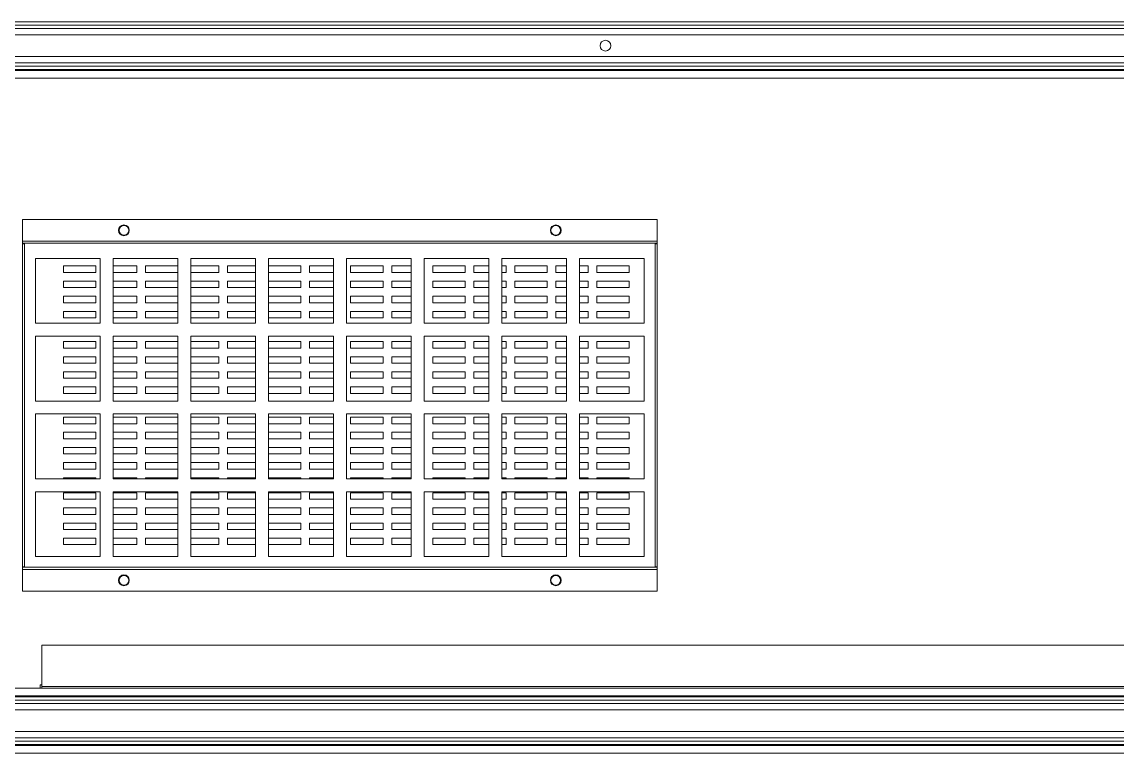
# Model space of a CAD drawing. Header units: millimetres. Extents: x 2 to 8402, y 4 to 5944.
# Drawn here: x 1697 to 2204, y 4054 to 4392 of the extents above; entities that cross this region are included whole.
import ezdxf

# ---------------------------------------------------------------- set-up
doc = ezdxf.new("R2010")
doc.units = ezdxf.units.MM
doc.header["$LTSCALE"] = 20

msp = doc.modelspace()

# ---------------------------------------------------------------- linework, layer by layer
at = {"color": 7, "linetype": 'Continuous', "lineweight": 15}
for p, q in [((1316.705, 4392.079), (2617.705, 4392.079)), ((1316.705, 4390.579), (2617.705, 4390.579)), ((1316.705, 4389.079), (2617.705, 4389.079)), ((1316.705, 4386.079), (2617.705, 4386.079)), ((1316.705, 4376.079), (2617.705, 4376.079)), ((1316.705, 4373.079), (2617.705, 4373.079)), ((1316.705, 4371.579), (2617.705, 4371.579)), ((1316.705, 4370.079), (2617.705, 4370.079)), ((1316.705, 4369.579), (2617.705, 4369.579)), ((1316.705, 4366.079), (2617.705, 4366.079)), ((1697.205, 4290.579), (1697.205, 4300.579)), ((1697.205, 4300.579), (1991.205, 4300.579)), ((1991.205, 4290.579), (1991.205, 4300.579)), ((1697.205, 4289.579), (1697.205, 4290.579)), ((1697.205, 4290.579), (1991.205, 4290.579)), ((1697.205, 4289.279), (1697.205, 4289.579)), ((1697.205, 4289.579), (1991.205, 4289.579)), ((1697.205, 4289.279), (1698.205, 4289.279)), ((1697.205, 4139.879), (1697.205, 4289.279)), ((1698.205, 4139.879), (1698.205, 4289.279)), ((1991.205, 4289.279), (1990.205, 4289.279)), ((1990.205, 4289.279), (1990.205, 4139.879)), ((1991.205, 4289.579), (1991.205, 4290.579)), ((1991.205, 4289.279), (1991.205, 4289.579)), ((1991.205, 4289.279), (1991.205, 4139.879)), ((1733.205, 4282.579), (1703.205, 4282.579)), ((1703.205, 4282.579), (1703.205, 4252.579)), ((1733.205, 4252.579), (1733.205, 4282.579)), ((1769.205, 4282.579), (1739.205, 4282.579)), ((1739.205, 4282.579), (1739.205, 4252.579)), ((1769.205, 4252.579), (1769.205, 4282.579)), ((1805.205, 4282.579), (1775.205, 4282.579)), ((1775.205, 4282.579), (1775.205, 4252.579)), ((1805.205, 4252.579), (1805.205, 4282.579)), ((1841.205, 4282.579), (1811.205, 4282.579)), ((1811.205, 4282.579), (1811.205, 4252.579)), ((1841.205, 4252.579), (1841.205, 4282.579)), ((1877.205, 4282.579), (1847.205, 4282.579)), ((1847.205, 4282.579), (1847.205, 4252.579)), ((1877.205, 4252.579), (1877.205, 4282.579)), ((1913.205, 4282.579), (1883.205, 4282.579)), ((1883.205, 4282.579), (1883.205, 4252.579)), ((1913.205, 4252.579), (1913.205, 4282.579)), ((1949.205, 4282.579), (1919.205, 4282.579)), ((1919.205, 4282.579), (1919.205, 4252.579)), ((1949.205, 4252.579), (1949.205, 4282.579)), ((1985.205, 4282.579), (1955.205, 4282.579)), ((1955.205, 4282.579), (1955.205, 4252.579)), ((1985.205, 4252.579), (1985.205, 4282.579)), ((1716.205, 4279.079), (1731.205, 4279.079)), ((1716.205, 4276.079), (1716.205, 4279.079)), ((1731.205, 4276.079), (1716.205, 4276.079)), ((1731.205, 4279.079), (1731.205, 4276.079)), ((1739.205, 4279.079), (1750.205, 4279.079)), ((1750.205, 4276.079), (1739.205, 4276.079)), ((1750.205, 4279.079), (1750.205, 4276.079)), ((1754.205, 4279.079), (1769.205, 4279.079)), ((1754.205, 4276.079), (1754.205, 4279.079)), ((1769.205, 4276.079), (1754.205, 4276.079)), ((1775.205, 4279.079), (1788.205, 4279.079)), ((1788.205, 4276.079), (1775.205, 4276.079)), ((1788.205, 4279.079), (1788.205, 4276.079)), ((1792.205, 4279.079), (1805.205, 4279.079)), ((1792.205, 4276.079), (1792.205, 4279.079)), ((1805.205, 4276.079), (1792.205, 4276.079)), ((1811.205, 4279.079), (1826.205, 4279.079)), ((1826.205, 4276.079), (1811.205, 4276.079)), ((1826.205, 4279.079), (1826.205, 4276.079)), ((1830.205, 4279.079), (1841.205, 4279.079)), ((1830.205, 4276.079), (1830.205, 4279.079)), ((1841.205, 4276.079), (1830.205, 4276.079)), ((1849.205, 4279.079), (1864.205, 4279.079)), ((1849.205, 4276.079), (1849.205, 4279.079)), ((1864.205, 4276.079), (1849.205, 4276.079)), ((1864.205, 4279.079), (1864.205, 4276.079)), ((1868.205, 4279.079), (1877.205, 4279.079)), ((1868.205, 4276.079), (1868.205, 4279.079)), ((1877.205, 4276.079), (1868.205, 4276.079)), ((1887.205, 4279.079), (1902.205, 4279.079)), ((1887.205, 4276.079), (1887.205, 4279.079)), ((1902.205, 4276.079), (1887.205, 4276.079)), ((1902.205, 4279.079), (1902.205, 4276.079)), ((1906.205, 4279.079), (1913.205, 4279.079)), ((1906.205, 4276.079), (1906.205, 4279.079)), ((1913.205, 4276.079), (1906.205, 4276.079)), ((1919.205, 4279.079), (1921.205, 4279.079)), ((1921.205, 4276.079), (1919.205, 4276.079)), ((1921.205, 4279.079), (1921.205, 4276.079)), ((1925.205, 4279.079), (1940.205, 4279.079)), ((1925.205, 4276.079), (1925.205, 4279.079)), ((1940.205, 4276.079), (1925.205, 4276.079)), ((1940.205, 4279.079), (1940.205, 4276.079)), ((1944.205, 4279.079), (1949.205, 4279.079)), ((1944.205, 4276.079), (1944.205, 4279.079)), ((1949.205, 4276.079), (1944.205, 4276.079)), ((1955.205, 4279.079), (1959.205, 4279.079)), ((1959.205, 4276.079), (1955.205, 4276.079)), ((1959.205, 4279.079), (1959.205, 4276.079)), ((1963.205, 4279.079), (1978.205, 4279.079)), ((1963.205, 4276.079), (1963.205, 4279.079)), ((1978.205, 4276.079), (1963.205, 4276.079)), ((1978.205, 4279.079), (1978.205, 4276.079)), ((1716.205, 4272.079), (1731.205, 4272.079)), ((1716.205, 4269.079), (1716.205, 4272.079)), ((1731.205, 4272.079), (1731.205, 4269.079)), ((1739.205, 4272.079), (1750.205, 4272.079)), ((1750.205, 4272.079), (1750.205, 4269.079)), ((1754.205, 4272.079), (1769.205, 4272.079)), ((1754.205, 4269.079), (1754.205, 4272.079)), ((1775.205, 4272.079), (1788.205, 4272.079)), ((1788.205, 4272.079), (1788.205, 4269.079)), ((1792.205, 4272.079), (1805.205, 4272.079)), ((1792.205, 4269.079), (1792.205, 4272.079)), ((1811.205, 4272.079), (1826.205, 4272.079)), ((1826.205, 4272.079), (1826.205, 4269.079)), ((1830.205, 4272.079), (1841.205, 4272.079)), ((1830.205, 4269.079), (1830.205, 4272.079)), ((1849.205, 4272.079), (1864.205, 4272.079)), ((1849.205, 4269.079), (1849.205, 4272.079)), ((1864.205, 4272.079), (1864.205, 4269.079)), ((1868.205, 4272.079), (1877.205, 4272.079)), ((1868.205, 4269.079), (1868.205, 4272.079)), ((1887.205, 4272.079), (1902.205, 4272.079)), ((1887.205, 4269.079), (1887.205, 4272.079)), ((1902.205, 4272.079), (1902.205, 4269.079)), ((1906.205, 4272.079), (1913.205, 4272.079)), ((1906.205, 4269.079), (1906.205, 4272.079)), ((1919.205, 4272.079), (1921.205, 4272.079)), ((1921.205, 4272.079), (1921.205, 4269.079)), ((1925.205, 4272.079), (1940.205, 4272.079)), ((1925.205, 4269.079), (1925.205, 4272.079)), ((1940.205, 4272.079), (1940.205, 4269.079)), ((1944.205, 4272.079), (1949.205, 4272.079)), ((1944.205, 4269.079), (1944.205, 4272.079)), ((1955.205, 4272.079), (1959.205, 4272.079)), ((1959.205, 4272.079), (1959.205, 4269.079)), ((1963.205, 4272.079), (1978.205, 4272.079)), ((1963.205, 4269.079), (1963.205, 4272.079)), ((1978.205, 4272.079), (1978.205, 4269.079)), ((1731.205, 4269.079), (1716.205, 4269.079)), ((1750.205, 4269.079), (1739.205, 4269.079)), ((1769.205, 4269.079), (1754.205, 4269.079)), ((1788.205, 4269.079), (1775.205, 4269.079)), ((1805.205, 4269.079), (1792.205, 4269.079)), ((1826.205, 4269.079), (1811.205, 4269.079)), ((1841.205, 4269.079), (1830.205, 4269.079)), ((1864.205, 4269.079), (1849.205, 4269.079)), ((1877.205, 4269.079), (1868.205, 4269.079)), ((1902.205, 4269.079), (1887.205, 4269.079)), ((1913.205, 4269.079), (1906.205, 4269.079)), ((1921.205, 4269.079), (1919.205, 4269.079)), ((1940.205, 4269.079), (1925.205, 4269.079)), ((1949.205, 4269.079), (1944.205, 4269.079)), ((1959.205, 4269.079), (1955.205, 4269.079)), ((1978.205, 4269.079), (1963.205, 4269.079)), ((1716.205, 4265.079), (1731.205, 4265.079)), ((1716.205, 4262.079), (1716.205, 4265.079)), ((1731.205, 4262.079), (1716.205, 4262.079)), ((1731.205, 4265.079), (1731.205, 4262.079)), ((1739.205, 4265.079), (1750.205, 4265.079)), ((1750.205, 4262.079), (1739.205, 4262.079)), ((1750.205, 4265.079), (1750.205, 4262.079)), ((1754.205, 4265.079), (1769.205, 4265.079)), ((1754.205, 4262.079), (1754.205, 4265.079)), ((1769.205, 4262.079), (1754.205, 4262.079)), ((1775.205, 4265.079), (1788.205, 4265.079)), ((1788.205, 4262.079), (1775.205, 4262.079)), ((1788.205, 4265.079), (1788.205, 4262.079)), ((1792.205, 4265.079), (1805.205, 4265.079)), ((1792.205, 4262.079), (1792.205, 4265.079)), ((1805.205, 4262.079), (1792.205, 4262.079)), ((1811.205, 4265.079), (1826.205, 4265.079)), ((1826.205, 4262.079), (1811.205, 4262.079)), ((1826.205, 4265.079), (1826.205, 4262.079)), ((1830.205, 4265.079), (1841.205, 4265.079)), ((1830.205, 4262.079), (1830.205, 4265.079)), ((1841.205, 4262.079), (1830.205, 4262.079)), ((1849.205, 4265.079), (1864.205, 4265.079)), ((1849.205, 4262.079), (1849.205, 4265.079)), ((1864.205, 4262.079), (1849.205, 4262.079)), ((1864.205, 4265.079), (1864.205, 4262.079)), ((1868.205, 4265.079), (1877.205, 4265.079)), ((1868.205, 4262.079), (1868.205, 4265.079)), ((1877.205, 4262.079), (1868.205, 4262.079)), ((1887.205, 4265.079), (1902.205, 4265.079)), ((1887.205, 4262.079), (1887.205, 4265.079)), ((1902.205, 4262.079), (1887.205, 4262.079)), ((1902.205, 4265.079), (1902.205, 4262.079)), ((1906.205, 4265.079), (1913.205, 4265.079)), ((1906.205, 4262.079), (1906.205, 4265.079)), ((1913.205, 4262.079), (1906.205, 4262.079)), ((1919.205, 4265.079), (1921.205, 4265.079)), ((1921.205, 4262.079), (1919.205, 4262.079)), ((1921.205, 4265.079), (1921.205, 4262.079)), ((1925.205, 4265.079), (1940.205, 4265.079)), ((1925.205, 4262.079), (1925.205, 4265.079)), ((1940.205, 4262.079), (1925.205, 4262.079)), ((1940.205, 4265.079), (1940.205, 4262.079)), ((1944.205, 4265.079), (1949.205, 4265.079)), ((1944.205, 4262.079), (1944.205, 4265.079)), ((1949.205, 4262.079), (1944.205, 4262.079)), ((1955.205, 4265.079), (1959.205, 4265.079)), ((1959.205, 4262.079), (1955.205, 4262.079)), ((1959.205, 4265.079), (1959.205, 4262.079)), ((1963.205, 4265.079), (1978.205, 4265.079)), ((1963.205, 4262.079), (1963.205, 4265.079)), ((1978.205, 4262.079), (1963.205, 4262.079)), ((1978.205, 4265.079), (1978.205, 4262.079)), ((1716.205, 4258.079), (1731.205, 4258.079)), ((1716.205, 4255.079), (1716.205, 4258.079)), ((1731.205, 4258.079), (1731.205, 4255.079)), ((1739.205, 4258.079), (1750.205, 4258.079)), ((1750.205, 4258.079), (1750.205, 4255.079)), ((1754.205, 4258.079), (1769.205, 4258.079)), ((1754.205, 4255.079), (1754.205, 4258.079)), ((1775.205, 4258.079), (1788.205, 4258.079)), ((1788.205, 4258.079), (1788.205, 4255.079)), ((1792.205, 4258.079), (1805.205, 4258.079)), ((1792.205, 4255.079), (1792.205, 4258.079)), ((1811.205, 4258.079), (1826.205, 4258.079)), ((1826.205, 4258.079), (1826.205, 4255.079)), ((1830.205, 4258.079), (1841.205, 4258.079)), ((1830.205, 4255.079), (1830.205, 4258.079)), ((1849.205, 4258.079), (1864.205, 4258.079)), ((1849.205, 4255.079), (1849.205, 4258.079)), ((1864.205, 4258.079), (1864.205, 4255.079)), ((1868.205, 4258.079), (1877.205, 4258.079)), ((1868.205, 4255.079), (1868.205, 4258.079)), ((1887.205, 4258.079), (1902.205, 4258.079)), ((1887.205, 4255.079), (1887.205, 4258.079)), ((1902.205, 4258.079), (1902.205, 4255.079)), ((1906.205, 4258.079), (1913.205, 4258.079)), ((1906.205, 4255.079), (1906.205, 4258.079)), ((1919.205, 4258.079), (1921.205, 4258.079)), ((1921.205, 4258.079), (1921.205, 4255.079)), ((1925.205, 4258.079), (1940.205, 4258.079)), ((1925.205, 4255.079), (1925.205, 4258.079)), ((1940.205, 4258.079), (1940.205, 4255.079)), ((1944.205, 4258.079), (1949.205, 4258.079)), ((1944.205, 4255.079), (1944.205, 4258.079)), ((1955.205, 4258.079), (1959.205, 4258.079)), ((1959.205, 4258.079), (1959.205, 4255.079)), ((1963.205, 4258.079), (1978.205, 4258.079)), ((1963.205, 4255.079), (1963.205, 4258.079)), ((1978.205, 4258.079), (1978.205, 4255.079)), ((1703.205, 4252.579), (1733.205, 4252.579)), ((1731.205, 4255.079), (1716.205, 4255.079)), ((1750.205, 4255.079), (1739.205, 4255.079)), ((1739.205, 4252.579), (1769.205, 4252.579)), ((1769.205, 4255.079), (1754.205, 4255.079)), ((1788.205, 4255.079), (1775.205, 4255.079)), ((1775.205, 4252.579), (1805.205, 4252.579)), ((1805.205, 4255.079), (1792.205, 4255.079)), ((1826.205, 4255.079), (1811.205, 4255.079)), ((1811.205, 4252.579), (1841.205, 4252.579)), ((1841.205, 4255.079), (1830.205, 4255.079)), ((1847.205, 4252.579), (1877.205, 4252.579)), ((1864.205, 4255.079), (1849.205, 4255.079)), ((1877.205, 4255.079), (1868.205, 4255.079)), ((1883.205, 4252.579), (1913.205, 4252.579)), ((1902.205, 4255.079), (1887.205, 4255.079)), ((1913.205, 4255.079), (1906.205, 4255.079)), ((1921.205, 4255.079), (1919.205, 4255.079)), ((1919.205, 4252.579), (1949.205, 4252.579)), ((1940.205, 4255.079), (1925.205, 4255.079)), ((1949.205, 4255.079), (1944.205, 4255.079)), ((1959.205, 4255.079), (1955.205, 4255.079)), ((1955.205, 4252.579), (1985.205, 4252.579)), ((1978.205, 4255.079), (1963.205, 4255.079)), ((1733.205, 4246.579), (1703.205, 4246.579)), ((1703.205, 4246.579), (1703.205, 4216.579)), ((1733.205, 4216.579), (1733.205, 4246.579)), ((1769.205, 4246.579), (1739.205, 4246.579)), ((1739.205, 4246.579), (1739.205, 4216.579)), ((1769.205, 4216.579), (1769.205, 4246.579)), ((1805.205, 4246.579), (1775.205, 4246.579)), ((1775.205, 4246.579), (1775.205, 4216.579)), ((1805.205, 4216.579), (1805.205, 4246.579)), ((1841.205, 4246.579), (1811.205, 4246.579)), ((1811.205, 4246.579), (1811.205, 4216.579)), ((1841.205, 4216.579), (1841.205, 4246.579)), ((1877.205, 4246.579), (1847.205, 4246.579)), ((1847.205, 4246.579), (1847.205, 4216.579)), ((1877.205, 4216.579), (1877.205, 4246.579)), ((1913.205, 4246.579), (1883.205, 4246.579)), ((1883.205, 4246.579), (1883.205, 4216.579)), ((1913.205, 4216.579), (1913.205, 4246.579)), ((1949.205, 4246.579), (1919.205, 4246.579)), ((1919.205, 4246.579), (1919.205, 4216.579)), ((1949.205, 4216.579), (1949.205, 4246.579)), ((1985.205, 4246.579), (1955.205, 4246.579)), ((1955.205, 4246.579), (1955.205, 4216.579)), ((1985.205, 4216.579), (1985.205, 4246.579)), ((1716.205, 4244.079), (1731.205, 4244.079)), ((1716.205, 4241.079), (1716.205, 4244.079)), ((1731.205, 4241.079), (1716.205, 4241.079)), ((1731.205, 4244.079), (1731.205, 4241.079)), ((1739.205, 4244.079), (1750.205, 4244.079)), ((1750.205, 4241.079), (1739.205, 4241.079)), ((1750.205, 4244.079), (1750.205, 4241.079)), ((1754.205, 4244.079), (1769.205, 4244.079)), ((1754.205, 4241.079), (1754.205, 4244.079)), ((1769.205, 4241.079), (1754.205, 4241.079)), ((1775.205, 4244.079), (1788.205, 4244.079)), ((1788.205, 4241.079), (1775.205, 4241.079)), ((1788.205, 4244.079), (1788.205, 4241.079)), ((1792.205, 4244.079), (1805.205, 4244.079)), ((1792.205, 4241.079), (1792.205, 4244.079)), ((1805.205, 4241.079), (1792.205, 4241.079)), ((1811.205, 4244.079), (1826.205, 4244.079)), ((1826.205, 4241.079), (1811.205, 4241.079)), ((1826.205, 4244.079), (1826.205, 4241.079)), ((1830.205, 4244.079), (1841.205, 4244.079)), ((1830.205, 4241.079), (1830.205, 4244.079)), ((1841.205, 4241.079), (1830.205, 4241.079)), ((1849.205, 4244.079), (1864.205, 4244.079)), ((1849.205, 4241.079), (1849.205, 4244.079)), ((1864.205, 4241.079), (1849.205, 4241.079)), ((1864.205, 4244.079), (1864.205, 4241.079)), ((1868.205, 4244.079), (1877.205, 4244.079)), ((1868.205, 4241.079), (1868.205, 4244.079)), ((1877.205, 4241.079), (1868.205, 4241.079)), ((1887.205, 4244.079), (1902.205, 4244.079)), ((1887.205, 4241.079), (1887.205, 4244.079)), ((1902.205, 4241.079), (1887.205, 4241.079)), ((1902.205, 4244.079), (1902.205, 4241.079)), ((1906.205, 4244.079), (1913.205, 4244.079)), ((1906.205, 4241.079), (1906.205, 4244.079)), ((1913.205, 4241.079), (1906.205, 4241.079)), ((1919.205, 4244.079), (1921.205, 4244.079)), ((1921.205, 4241.079), (1919.205, 4241.079)), ((1921.205, 4244.079), (1921.205, 4241.079)), ((1925.205, 4244.079), (1940.205, 4244.079)), ((1925.205, 4241.079), (1925.205, 4244.079)), ((1940.205, 4241.079), (1925.205, 4241.079)), ((1940.205, 4244.079), (1940.205, 4241.079)), ((1944.205, 4244.079), (1949.205, 4244.079)), ((1944.205, 4241.079), (1944.205, 4244.079)), ((1949.205, 4241.079), (1944.205, 4241.079)), ((1955.205, 4244.079), (1959.205, 4244.079)), ((1959.205, 4241.079), (1955.205, 4241.079)), ((1959.205, 4244.079), (1959.205, 4241.079)), ((1963.205, 4244.079), (1978.205, 4244.079)), ((1963.205, 4241.079), (1963.205, 4244.079)), ((1978.205, 4241.079), (1963.205, 4241.079)), ((1978.205, 4244.079), (1978.205, 4241.079)), ((1716.205, 4237.079), (1731.205, 4237.079)), ((1716.205, 4234.079), (1716.205, 4237.079)), ((1731.205, 4237.079), (1731.205, 4234.079)), ((1739.205, 4237.079), (1750.205, 4237.079)), ((1750.205, 4237.079), (1750.205, 4234.079)), ((1754.205, 4237.079), (1769.205, 4237.079)), ((1754.205, 4234.079), (1754.205, 4237.079)), ((1775.205, 4237.079), (1788.205, 4237.079)), ((1788.205, 4237.079), (1788.205, 4234.079)), ((1792.205, 4237.079), (1805.205, 4237.079)), ((1792.205, 4234.079), (1792.205, 4237.079)), ((1811.205, 4237.079), (1826.205, 4237.079)), ((1826.205, 4237.079), (1826.205, 4234.079)), ((1830.205, 4237.079), (1841.205, 4237.079)), ((1830.205, 4234.079), (1830.205, 4237.079)), ((1849.205, 4237.079), (1864.205, 4237.079)), ((1849.205, 4234.079), (1849.205, 4237.079)), ((1864.205, 4237.079), (1864.205, 4234.079)), ((1868.205, 4237.079), (1877.205, 4237.079)), ((1868.205, 4234.079), (1868.205, 4237.079)), ((1887.205, 4237.079), (1902.205, 4237.079)), ((1887.205, 4234.079), (1887.205, 4237.079)), ((1902.205, 4237.079), (1902.205, 4234.079)), ((1906.205, 4237.079), (1913.205, 4237.079)), ((1906.205, 4234.079), (1906.205, 4237.079)), ((1919.205, 4237.079), (1921.205, 4237.079)), ((1921.205, 4237.079), (1921.205, 4234.079)), ((1925.205, 4237.079), (1940.205, 4237.079)), ((1925.205, 4234.079), (1925.205, 4237.079)), ((1940.205, 4237.079), (1940.205, 4234.079)), ((1944.205, 4237.079), (1949.205, 4237.079)), ((1944.205, 4234.079), (1944.205, 4237.079)), ((1955.205, 4237.079), (1959.205, 4237.079)), ((1959.205, 4237.079), (1959.205, 4234.079)), ((1963.205, 4237.079), (1978.205, 4237.079)), ((1963.205, 4234.079), (1963.205, 4237.079)), ((1978.205, 4237.079), (1978.205, 4234.079)), ((1731.205, 4234.079), (1716.205, 4234.079)), ((1716.205, 4230.079), (1731.205, 4230.079)), ((1716.205, 4227.079), (1716.205, 4230.079)), ((1731.205, 4230.079), (1731.205, 4227.079)), ((1750.205, 4234.079), (1739.205, 4234.079)), ((1739.205, 4230.079), (1750.205, 4230.079)), ((1750.205, 4230.079), (1750.205, 4227.079)), ((1769.205, 4234.079), (1754.205, 4234.079)), ((1754.205, 4230.079), (1769.205, 4230.079)), ((1754.205, 4227.079), (1754.205, 4230.079)), ((1788.205, 4234.079), (1775.205, 4234.079)), ((1775.205, 4230.079), (1788.205, 4230.079)), ((1788.205, 4230.079), (1788.205, 4227.079)), ((1805.205, 4234.079), (1792.205, 4234.079)), ((1792.205, 4230.079), (1805.205, 4230.079)), ((1792.205, 4227.079), (1792.205, 4230.079)), ((1826.205, 4234.079), (1811.205, 4234.079)), ((1811.205, 4230.079), (1826.205, 4230.079)), ((1826.205, 4230.079), (1826.205, 4227.079)), ((1841.205, 4234.079), (1830.205, 4234.079)), ((1830.205, 4230.079), (1841.205, 4230.079)), ((1830.205, 4227.079), (1830.205, 4230.079)), ((1864.205, 4234.079), (1849.205, 4234.079)), ((1849.205, 4230.079), (1864.205, 4230.079)), ((1849.205, 4227.079), (1849.205, 4230.079)), ((1864.205, 4230.079), (1864.205, 4227.079)), ((1877.205, 4234.079), (1868.205, 4234.079)), ((1868.205, 4230.079), (1877.205, 4230.079)), ((1868.205, 4227.079), (1868.205, 4230.079)), ((1902.205, 4234.079), (1887.205, 4234.079)), ((1887.205, 4230.079), (1902.205, 4230.079)), ((1887.205, 4227.079), (1887.205, 4230.079)), ((1902.205, 4230.079), (1902.205, 4227.079)), ((1913.205, 4234.079), (1906.205, 4234.079)), ((1906.205, 4230.079), (1913.205, 4230.079)), ((1906.205, 4227.079), (1906.205, 4230.079)), ((1921.205, 4234.079), (1919.205, 4234.079)), ((1919.205, 4230.079), (1921.205, 4230.079)), ((1921.205, 4230.079), (1921.205, 4227.079)), ((1940.205, 4234.079), (1925.205, 4234.079)), ((1925.205, 4230.079), (1940.205, 4230.079)), ((1925.205, 4227.079), (1925.205, 4230.079)), ((1940.205, 4230.079), (1940.205, 4227.079)), ((1949.205, 4234.079), (1944.205, 4234.079)), ((1944.205, 4230.079), (1949.205, 4230.079)), ((1944.205, 4227.079), (1944.205, 4230.079)), ((1959.205, 4234.079), (1955.205, 4234.079)), ((1955.205, 4230.079), (1959.205, 4230.079)), ((1959.205, 4230.079), (1959.205, 4227.079)), ((1978.205, 4234.079), (1963.205, 4234.079)), ((1963.205, 4230.079), (1978.205, 4230.079)), ((1963.205, 4227.079), (1963.205, 4230.079)), ((1978.205, 4230.079), (1978.205, 4227.079)), ((1731.205, 4227.079), (1716.205, 4227.079)), ((1750.205, 4227.079), (1739.205, 4227.079)), ((1769.205, 4227.079), (1754.205, 4227.079)), ((1788.205, 4227.079), (1775.205, 4227.079)), ((1805.205, 4227.079), (1792.205, 4227.079)), ((1826.205, 4227.079), (1811.205, 4227.079)), ((1841.205, 4227.079), (1830.205, 4227.079)), ((1864.205, 4227.079), (1849.205, 4227.079)), ((1877.205, 4227.079), (1868.205, 4227.079)), ((1902.205, 4227.079), (1887.205, 4227.079)), ((1913.205, 4227.079), (1906.205, 4227.079)), ((1921.205, 4227.079), (1919.205, 4227.079)), ((1940.205, 4227.079), (1925.205, 4227.079)), ((1949.205, 4227.079), (1944.205, 4227.079)), ((1959.205, 4227.079), (1955.205, 4227.079)), ((1978.205, 4227.079), (1963.205, 4227.079)), ((1716.205, 4223.079), (1731.205, 4223.079)), ((1716.205, 4220.079), (1716.205, 4223.079)), ((1731.205, 4220.079), (1716.205, 4220.079)), ((1731.205, 4223.079), (1731.205, 4220.079)), ((1739.205, 4223.079), (1750.205, 4223.079)), ((1750.205, 4220.079), (1739.205, 4220.079)), ((1750.205, 4223.079), (1750.205, 4220.079)), ((1754.205, 4223.079), (1769.205, 4223.079)), ((1754.205, 4220.079), (1754.205, 4223.079)), ((1769.205, 4220.079), (1754.205, 4220.079)), ((1775.205, 4223.079), (1788.205, 4223.079)), ((1788.205, 4220.079), (1775.205, 4220.079)), ((1788.205, 4223.079), (1788.205, 4220.079)), ((1792.205, 4223.079), (1805.205, 4223.079)), ((1792.205, 4220.079), (1792.205, 4223.079)), ((1805.205, 4220.079), (1792.205, 4220.079)), ((1811.205, 4223.079), (1826.205, 4223.079)), ((1826.205, 4220.079), (1811.205, 4220.079)), ((1826.205, 4223.079), (1826.205, 4220.079)), ((1830.205, 4223.079), (1841.205, 4223.079)), ((1830.205, 4220.079), (1830.205, 4223.079)), ((1841.205, 4220.079), (1830.205, 4220.079)), ((1849.205, 4223.079), (1864.205, 4223.079)), ((1849.205, 4220.079), (1849.205, 4223.079)), ((1864.205, 4220.079), (1849.205, 4220.079)), ((1864.205, 4223.079), (1864.205, 4220.079)), ((1868.205, 4223.079), (1877.205, 4223.079)), ((1868.205, 4220.079), (1868.205, 4223.079)), ((1877.205, 4220.079), (1868.205, 4220.079)), ((1887.205, 4223.079), (1902.205, 4223.079)), ((1887.205, 4220.079), (1887.205, 4223.079)), ((1902.205, 4220.079), (1887.205, 4220.079)), ((1902.205, 4223.079), (1902.205, 4220.079)), ((1906.205, 4223.079), (1913.205, 4223.079)), ((1906.205, 4220.079), (1906.205, 4223.079)), ((1913.205, 4220.079), (1906.205, 4220.079)), ((1919.205, 4223.079), (1921.205, 4223.079)), ((1921.205, 4220.079), (1919.205, 4220.079)), ((1921.205, 4223.079), (1921.205, 4220.079)), ((1925.205, 4223.079), (1940.205, 4223.079)), ((1925.205, 4220.079), (1925.205, 4223.079)), ((1940.205, 4220.079), (1925.205, 4220.079)), ((1940.205, 4223.079), (1940.205, 4220.079)), ((1944.205, 4223.079), (1949.205, 4223.079)), ((1944.205, 4220.079), (1944.205, 4223.079)), ((1949.205, 4220.079), (1944.205, 4220.079)), ((1955.205, 4223.079), (1959.205, 4223.079)), ((1959.205, 4220.079), (1955.205, 4220.079)), ((1959.205, 4223.079), (1959.205, 4220.079)), ((1963.205, 4223.079), (1978.205, 4223.079)), ((1963.205, 4220.079), (1963.205, 4223.079)), ((1978.205, 4220.079), (1963.205, 4220.079)), ((1978.205, 4223.079), (1978.205, 4220.079)), ((1703.205, 4216.579), (1733.205, 4216.579)), ((1739.205, 4216.579), (1769.205, 4216.579)), ((1775.205, 4216.579), (1805.205, 4216.579)), ((1811.205, 4216.579), (1841.205, 4216.579)), ((1847.205, 4216.579), (1877.205, 4216.579)), ((1883.205, 4216.579), (1913.205, 4216.579)), ((1919.205, 4216.579), (1949.205, 4216.579)), ((1955.205, 4216.579), (1985.205, 4216.579)), ((1733.205, 4210.579), (1703.205, 4210.579)), ((1703.205, 4210.579), (1703.205, 4180.579)), ((1733.205, 4180.579), (1733.205, 4210.579)), ((1769.205, 4210.579), (1739.205, 4210.579)), ((1739.205, 4210.579), (1739.205, 4180.579)), ((1769.205, 4180.579), (1769.205, 4210.579)), ((1805.205, 4210.579), (1775.205, 4210.579)), ((1775.205, 4210.579), (1775.205, 4180.579)), ((1805.205, 4180.579), (1805.205, 4210.579)), ((1841.205, 4210.579), (1811.205, 4210.579)), ((1811.205, 4210.579), (1811.205, 4180.579)), ((1841.205, 4180.579), (1841.205, 4210.579)), ((1877.205, 4210.579), (1847.205, 4210.579)), ((1847.205, 4210.579), (1847.205, 4180.579)), ((1877.205, 4180.579), (1877.205, 4210.579)), ((1913.205, 4210.579), (1883.205, 4210.579)), ((1883.205, 4210.579), (1883.205, 4180.579)), ((1913.205, 4180.579), (1913.205, 4210.579)), ((1949.205, 4210.579), (1919.205, 4210.579)), ((1919.205, 4210.579), (1919.205, 4180.579)), ((1949.205, 4180.579), (1949.205, 4210.579)), ((1985.205, 4210.579), (1955.205, 4210.579)), ((1955.205, 4210.579), (1955.205, 4180.579)), ((1985.205, 4180.579), (1985.205, 4210.579)), ((1716.205, 4209.079), (1731.205, 4209.079)), ((1716.205, 4206.079), (1716.205, 4209.079)), ((1731.205, 4206.079), (1716.205, 4206.079)), ((1731.205, 4209.079), (1731.205, 4206.079)), ((1739.205, 4209.079), (1750.205, 4209.079)), ((1750.205, 4206.079), (1739.205, 4206.079)), ((1750.205, 4209.079), (1750.205, 4206.079)), ((1754.205, 4209.079), (1769.205, 4209.079)), ((1754.205, 4206.079), (1754.205, 4209.079)), ((1769.205, 4206.079), (1754.205, 4206.079)), ((1775.205, 4209.079), (1788.205, 4209.079)), ((1788.205, 4206.079), (1775.205, 4206.079)), ((1788.205, 4209.079), (1788.205, 4206.079)), ((1792.205, 4209.079), (1805.205, 4209.079)), ((1792.205, 4206.079), (1792.205, 4209.079)), ((1805.205, 4206.079), (1792.205, 4206.079)), ((1811.205, 4209.079), (1826.205, 4209.079)), ((1826.205, 4206.079), (1811.205, 4206.079)), ((1826.205, 4209.079), (1826.205, 4206.079)), ((1830.205, 4209.079), (1841.205, 4209.079)), ((1830.205, 4206.079), (1830.205, 4209.079)), ((1841.205, 4206.079), (1830.205, 4206.079)), ((1849.205, 4209.079), (1864.205, 4209.079)), ((1849.205, 4206.079), (1849.205, 4209.079)), ((1864.205, 4206.079), (1849.205, 4206.079)), ((1864.205, 4209.079), (1864.205, 4206.079)), ((1868.205, 4209.079), (1877.205, 4209.079)), ((1868.205, 4206.079), (1868.205, 4209.079)), ((1877.205, 4206.079), (1868.205, 4206.079)), ((1887.205, 4209.079), (1902.205, 4209.079)), ((1887.205, 4206.079), (1887.205, 4209.079)), ((1902.205, 4206.079), (1887.205, 4206.079)), ((1902.205, 4209.079), (1902.205, 4206.079)), ((1906.205, 4209.079), (1913.205, 4209.079)), ((1906.205, 4206.079), (1906.205, 4209.079)), ((1913.205, 4206.079), (1906.205, 4206.079)), ((1919.205, 4209.079), (1921.205, 4209.079)), ((1921.205, 4206.079), (1919.205, 4206.079)), ((1921.205, 4209.079), (1921.205, 4206.079)), ((1925.205, 4209.079), (1940.205, 4209.079)), ((1925.205, 4206.079), (1925.205, 4209.079)), ((1940.205, 4206.079), (1925.205, 4206.079)), ((1940.205, 4209.079), (1940.205, 4206.079)), ((1944.205, 4209.079), (1949.205, 4209.079)), ((1944.205, 4206.079), (1944.205, 4209.079)), ((1949.205, 4206.079), (1944.205, 4206.079)), ((1955.205, 4209.079), (1959.205, 4209.079)), ((1959.205, 4206.079), (1955.205, 4206.079)), ((1959.205, 4209.079), (1959.205, 4206.079)), ((1963.205, 4209.079), (1978.205, 4209.079)), ((1963.205, 4206.079), (1963.205, 4209.079)), ((1978.205, 4206.079), (1963.205, 4206.079)), ((1978.205, 4209.079), (1978.205, 4206.079)), ((1716.205, 4202.079), (1731.205, 4202.079)), ((1716.205, 4199.079), (1716.205, 4202.079)), ((1731.205, 4202.079), (1731.205, 4199.079)), ((1739.205, 4202.079), (1750.205, 4202.079)), ((1750.205, 4202.079), (1750.205, 4199.079)), ((1754.205, 4202.079), (1769.205, 4202.079)), ((1754.205, 4199.079), (1754.205, 4202.079)), ((1775.205, 4202.079), (1788.205, 4202.079)), ((1788.205, 4202.079), (1788.205, 4199.079)), ((1792.205, 4202.079), (1805.205, 4202.079)), ((1792.205, 4199.079), (1792.205, 4202.079)), ((1811.205, 4202.079), (1826.205, 4202.079)), ((1826.205, 4202.079), (1826.205, 4199.079)), ((1830.205, 4202.079), (1841.205, 4202.079)), ((1830.205, 4199.079), (1830.205, 4202.079)), ((1849.205, 4202.079), (1864.205, 4202.079)), ((1849.205, 4199.079), (1849.205, 4202.079)), ((1864.205, 4202.079), (1864.205, 4199.079)), ((1868.205, 4202.079), (1877.205, 4202.079)), ((1868.205, 4199.079), (1868.205, 4202.079)), ((1887.205, 4202.079), (1902.205, 4202.079)), ((1887.205, 4199.079), (1887.205, 4202.079)), ((1902.205, 4202.079), (1902.205, 4199.079)), ((1906.205, 4202.079), (1913.205, 4202.079)), ((1906.205, 4199.079), (1906.205, 4202.079)), ((1919.205, 4202.079), (1921.205, 4202.079)), ((1921.205, 4202.079), (1921.205, 4199.079)), ((1925.205, 4202.079), (1940.205, 4202.079)), ((1925.205, 4199.079), (1925.205, 4202.079)), ((1940.205, 4202.079), (1940.205, 4199.079)), ((1944.205, 4202.079), (1949.205, 4202.079)), ((1944.205, 4199.079), (1944.205, 4202.079)), ((1955.205, 4202.079), (1959.205, 4202.079)), ((1959.205, 4202.079), (1959.205, 4199.079)), ((1963.205, 4202.079), (1978.205, 4202.079)), ((1963.205, 4199.079), (1963.205, 4202.079)), ((1978.205, 4202.079), (1978.205, 4199.079)), ((1731.205, 4199.079), (1716.205, 4199.079)), ((1716.205, 4195.079), (1731.205, 4195.079)), ((1716.205, 4192.079), (1716.205, 4195.079)), ((1731.205, 4195.079), (1731.205, 4192.079)), ((1750.205, 4199.079), (1739.205, 4199.079)), ((1739.205, 4195.079), (1750.205, 4195.079)), ((1750.205, 4195.079), (1750.205, 4192.079)), ((1769.205, 4199.079), (1754.205, 4199.079)), ((1754.205, 4195.079), (1769.205, 4195.079)), ((1754.205, 4192.079), (1754.205, 4195.079)), ((1788.205, 4199.079), (1775.205, 4199.079)), ((1775.205, 4195.079), (1788.205, 4195.079)), ((1788.205, 4195.079), (1788.205, 4192.079)), ((1805.205, 4199.079), (1792.205, 4199.079)), ((1792.205, 4195.079), (1805.205, 4195.079)), ((1792.205, 4192.079), (1792.205, 4195.079)), ((1826.205, 4199.079), (1811.205, 4199.079)), ((1811.205, 4195.079), (1826.205, 4195.079)), ((1826.205, 4195.079), (1826.205, 4192.079)), ((1841.205, 4199.079), (1830.205, 4199.079)), ((1830.205, 4195.079), (1841.205, 4195.079)), ((1830.205, 4192.079), (1830.205, 4195.079)), ((1864.205, 4199.079), (1849.205, 4199.079)), ((1849.205, 4195.079), (1864.205, 4195.079)), ((1849.205, 4192.079), (1849.205, 4195.079)), ((1864.205, 4195.079), (1864.205, 4192.079)), ((1877.205, 4199.079), (1868.205, 4199.079)), ((1868.205, 4195.079), (1877.205, 4195.079)), ((1868.205, 4192.079), (1868.205, 4195.079)), ((1902.205, 4199.079), (1887.205, 4199.079)), ((1887.205, 4195.079), (1902.205, 4195.079)), ((1887.205, 4192.079), (1887.205, 4195.079)), ((1902.205, 4195.079), (1902.205, 4192.079)), ((1913.205, 4199.079), (1906.205, 4199.079)), ((1906.205, 4195.079), (1913.205, 4195.079)), ((1906.205, 4192.079), (1906.205, 4195.079)), ((1921.205, 4199.079), (1919.205, 4199.079)), ((1919.205, 4195.079), (1921.205, 4195.079)), ((1921.205, 4195.079), (1921.205, 4192.079)), ((1940.205, 4199.079), (1925.205, 4199.079)), ((1925.205, 4195.079), (1940.205, 4195.079)), ((1925.205, 4192.079), (1925.205, 4195.079)), ((1940.205, 4195.079), (1940.205, 4192.079)), ((1949.205, 4199.079), (1944.205, 4199.079)), ((1944.205, 4195.079), (1949.205, 4195.079)), ((1944.205, 4192.079), (1944.205, 4195.079)), ((1959.205, 4199.079), (1955.205, 4199.079)), ((1955.205, 4195.079), (1959.205, 4195.079)), ((1959.205, 4195.079), (1959.205, 4192.079)), ((1978.205, 4199.079), (1963.205, 4199.079)), ((1963.205, 4195.079), (1978.205, 4195.079)), ((1963.205, 4192.079), (1963.205, 4195.079)), ((1978.205, 4195.079), (1978.205, 4192.079)), ((1731.205, 4192.079), (1716.205, 4192.079)), ((1750.205, 4192.079), (1739.205, 4192.079)), ((1769.205, 4192.079), (1754.205, 4192.079)), ((1788.205, 4192.079), (1775.205, 4192.079)), ((1805.205, 4192.079), (1792.205, 4192.079)), ((1826.205, 4192.079), (1811.205, 4192.079)), ((1841.205, 4192.079), (1830.205, 4192.079)), ((1864.205, 4192.079), (1849.205, 4192.079)), ((1877.205, 4192.079), (1868.205, 4192.079)), ((1902.205, 4192.079), (1887.205, 4192.079)), ((1913.205, 4192.079), (1906.205, 4192.079)), ((1921.205, 4192.079), (1919.205, 4192.079)), ((1940.205, 4192.079), (1925.205, 4192.079)), ((1949.205, 4192.079), (1944.205, 4192.079)), ((1959.205, 4192.079), (1955.205, 4192.079)), ((1978.205, 4192.079), (1963.205, 4192.079)), ((1716.205, 4188.079), (1731.205, 4188.079)), ((1716.205, 4185.079), (1716.205, 4188.079)), ((1731.205, 4185.079), (1716.205, 4185.079)), ((1731.205, 4188.079), (1731.205, 4185.079)), ((1739.205, 4188.079), (1750.205, 4188.079)), ((1750.205, 4185.079), (1739.205, 4185.079)), ((1750.205, 4188.079), (1750.205, 4185.079)), ((1754.205, 4188.079), (1769.205, 4188.079)), ((1754.205, 4185.079), (1754.205, 4188.079)), ((1769.205, 4185.079), (1754.205, 4185.079)), ((1775.205, 4188.079), (1788.205, 4188.079)), ((1788.205, 4185.079), (1775.205, 4185.079)), ((1788.205, 4188.079), (1788.205, 4185.079)), ((1792.205, 4188.079), (1805.205, 4188.079)), ((1792.205, 4185.079), (1792.205, 4188.079)), ((1805.205, 4185.079), (1792.205, 4185.079)), ((1811.205, 4188.079), (1826.205, 4188.079)), ((1826.205, 4185.079), (1811.205, 4185.079)), ((1826.205, 4188.079), (1826.205, 4185.079)), ((1830.205, 4188.079), (1841.205, 4188.079)), ((1830.205, 4185.079), (1830.205, 4188.079)), ((1841.205, 4185.079), (1830.205, 4185.079)), ((1849.205, 4188.079), (1864.205, 4188.079)), ((1849.205, 4185.079), (1849.205, 4188.079)), ((1864.205, 4185.079), (1849.205, 4185.079)), ((1864.205, 4188.079), (1864.205, 4185.079)), ((1868.205, 4188.079), (1877.205, 4188.079)), ((1868.205, 4185.079), (1868.205, 4188.079)), ((1877.205, 4185.079), (1868.205, 4185.079)), ((1887.205, 4188.079), (1902.205, 4188.079)), ((1887.205, 4185.079), (1887.205, 4188.079)), ((1902.205, 4185.079), (1887.205, 4185.079)), ((1902.205, 4188.079), (1902.205, 4185.079)), ((1906.205, 4188.079), (1913.205, 4188.079)), ((1906.205, 4185.079), (1906.205, 4188.079)), ((1913.205, 4185.079), (1906.205, 4185.079)), ((1919.205, 4188.079), (1921.205, 4188.079)), ((1921.205, 4185.079), (1919.205, 4185.079)), ((1921.205, 4188.079), (1921.205, 4185.079)), ((1925.205, 4188.079), (1940.205, 4188.079)), ((1925.205, 4185.079), (1925.205, 4188.079)), ((1940.205, 4185.079), (1925.205, 4185.079)), ((1940.205, 4188.079), (1940.205, 4185.079)), ((1944.205, 4188.079), (1949.205, 4188.079)), ((1944.205, 4185.079), (1944.205, 4188.079)), ((1949.205, 4185.079), (1944.205, 4185.079)), ((1955.205, 4188.079), (1959.205, 4188.079)), ((1959.205, 4185.079), (1955.205, 4185.079)), ((1959.205, 4188.079), (1959.205, 4185.079)), ((1963.205, 4188.079), (1978.205, 4188.079)), ((1963.205, 4185.079), (1963.205, 4188.079)), ((1978.205, 4185.079), (1963.205, 4185.079)), ((1978.205, 4188.079), (1978.205, 4185.079)), ((1703.205, 4180.579), (1733.205, 4180.579)), ((1716.205, 4181.079), (1731.205, 4181.079)), ((1716.205, 4180.579), (1716.205, 4181.079)), ((1731.205, 4181.079), (1731.205, 4180.579)), ((1739.205, 4181.079), (1750.205, 4181.079)), ((1739.205, 4180.579), (1769.205, 4180.579)), ((1750.205, 4181.079), (1750.205, 4180.579)), ((1754.205, 4181.079), (1769.205, 4181.079)), ((1754.205, 4180.579), (1754.205, 4181.079)), ((1775.205, 4181.079), (1788.205, 4181.079)), ((1775.205, 4180.579), (1805.205, 4180.579)), ((1788.205, 4181.079), (1788.205, 4180.579)), ((1792.205, 4181.079), (1805.205, 4181.079)), ((1792.205, 4180.579), (1792.205, 4181.079)), ((1811.205, 4181.079), (1826.205, 4181.079)), ((1811.205, 4180.579), (1841.205, 4180.579)), ((1826.205, 4181.079), (1826.205, 4180.579)), ((1830.205, 4181.079), (1841.205, 4181.079)), ((1830.205, 4180.579), (1830.205, 4181.079)), ((1847.205, 4180.579), (1877.205, 4180.579)), ((1849.205, 4181.079), (1864.205, 4181.079)), ((1849.205, 4180.579), (1849.205, 4181.079)), ((1864.205, 4181.079), (1864.205, 4180.579)), ((1868.205, 4181.079), (1877.205, 4181.079)), ((1868.205, 4180.579), (1868.205, 4181.079)), ((1883.205, 4180.579), (1913.205, 4180.579)), ((1887.205, 4181.079), (1902.205, 4181.079)), ((1887.205, 4180.579), (1887.205, 4181.079)), ((1902.205, 4181.079), (1902.205, 4180.579)), ((1906.205, 4181.079), (1913.205, 4181.079)), ((1906.205, 4180.579), (1906.205, 4181.079)), ((1919.205, 4181.079), (1921.205, 4181.079)), ((1919.205, 4180.579), (1949.205, 4180.579)), ((1921.205, 4181.079), (1921.205, 4180.579)), ((1925.205, 4181.079), (1940.205, 4181.079)), ((1925.205, 4180.579), (1925.205, 4181.079)), ((1940.205, 4181.079), (1940.205, 4180.579)), ((1944.205, 4181.079), (1949.205, 4181.079)), ((1944.205, 4180.579), (1944.205, 4181.079)), ((1955.205, 4181.079), (1959.205, 4181.079)), ((1955.205, 4180.579), (1985.205, 4180.579)), ((1959.205, 4181.079), (1959.205, 4180.579)), ((1963.205, 4181.079), (1978.205, 4181.079)), ((1963.205, 4180.579), (1963.205, 4181.079)), ((1978.205, 4181.079), (1978.205, 4180.579)), ((1733.205, 4174.579), (1703.205, 4174.579)), ((1703.205, 4174.579), (1703.205, 4144.579)), ((1733.205, 4144.579), (1733.205, 4174.579)), ((1769.205, 4174.579), (1739.205, 4174.579)), ((1739.205, 4174.579), (1739.205, 4144.579)), ((1769.205, 4144.579), (1769.205, 4174.579)), ((1805.205, 4174.579), (1775.205, 4174.579)), ((1775.205, 4174.579), (1775.205, 4144.579)), ((1805.205, 4144.579), (1805.205, 4174.579)), ((1841.205, 4174.579), (1811.205, 4174.579)), ((1811.205, 4174.579), (1811.205, 4144.579)), ((1841.205, 4144.579), (1841.205, 4174.579)), ((1877.205, 4174.579), (1847.205, 4174.579)), ((1847.205, 4174.579), (1847.205, 4144.579)), ((1877.205, 4144.579), (1877.205, 4174.579)), ((1913.205, 4174.579), (1883.205, 4174.579)), ((1883.205, 4174.579), (1883.205, 4144.579)), ((1913.205, 4144.579), (1913.205, 4174.579)), ((1949.205, 4174.579), (1919.205, 4174.579)), ((1919.205, 4174.579), (1919.205, 4144.579)), ((1949.205, 4144.579), (1949.205, 4174.579)), ((1985.205, 4174.579), (1955.205, 4174.579)), ((1955.205, 4174.579), (1955.205, 4144.579)), ((1985.205, 4144.579), (1985.205, 4174.579)), ((1716.205, 4174.079), (1731.205, 4174.079)), ((1716.205, 4171.079), (1716.205, 4174.079)), ((1731.205, 4171.079), (1716.205, 4171.079)), ((1731.205, 4174.079), (1731.205, 4171.079)), ((1739.205, 4174.079), (1750.205, 4174.079)), ((1750.205, 4171.079), (1739.205, 4171.079)), ((1750.205, 4174.079), (1750.205, 4171.079)), ((1754.205, 4174.079), (1769.205, 4174.079)), ((1754.205, 4171.079), (1754.205, 4174.079)), ((1769.205, 4171.079), (1754.205, 4171.079)), ((1775.205, 4174.079), (1788.205, 4174.079)), ((1788.205, 4171.079), (1775.205, 4171.079)), ((1788.205, 4174.079), (1788.205, 4171.079)), ((1792.205, 4174.079), (1805.205, 4174.079)), ((1792.205, 4171.079), (1792.205, 4174.079)), ((1805.205, 4171.079), (1792.205, 4171.079)), ((1811.205, 4174.079), (1826.205, 4174.079)), ((1826.205, 4171.079), (1811.205, 4171.079)), ((1826.205, 4174.079), (1826.205, 4171.079)), ((1830.205, 4174.079), (1841.205, 4174.079)), ((1830.205, 4171.079), (1830.205, 4174.079)), ((1841.205, 4171.079), (1830.205, 4171.079)), ((1849.205, 4174.079), (1864.205, 4174.079)), ((1849.205, 4171.079), (1849.205, 4174.079)), ((1864.205, 4171.079), (1849.205, 4171.079)), ((1864.205, 4174.079), (1864.205, 4171.079)), ((1868.205, 4174.079), (1877.205, 4174.079)), ((1868.205, 4171.079), (1868.205, 4174.079)), ((1877.205, 4171.079), (1868.205, 4171.079)), ((1887.205, 4174.079), (1902.205, 4174.079)), ((1887.205, 4171.079), (1887.205, 4174.079)), ((1902.205, 4171.079), (1887.205, 4171.079)), ((1902.205, 4174.079), (1902.205, 4171.079)), ((1906.205, 4174.079), (1913.205, 4174.079)), ((1906.205, 4171.079), (1906.205, 4174.079)), ((1913.205, 4171.079), (1906.205, 4171.079)), ((1919.205, 4174.079), (1921.205, 4174.079)), ((1921.205, 4171.079), (1919.205, 4171.079)), ((1921.205, 4174.079), (1921.205, 4171.079)), ((1925.205, 4174.079), (1940.205, 4174.079)), ((1925.205, 4171.079), (1925.205, 4174.079)), ((1940.205, 4171.079), (1925.205, 4171.079)), ((1940.205, 4174.079), (1940.205, 4171.079)), ((1944.205, 4174.079), (1949.205, 4174.079)), ((1944.205, 4171.079), (1944.205, 4174.079)), ((1949.205, 4171.079), (1944.205, 4171.079)), ((1955.205, 4174.079), (1959.205, 4174.079)), ((1959.205, 4171.079), (1955.205, 4171.079)), ((1959.205, 4174.079), (1959.205, 4171.079)), ((1963.205, 4174.079), (1978.205, 4174.079)), ((1963.205, 4171.079), (1963.205, 4174.079)), ((1978.205, 4171.079), (1963.205, 4171.079)), ((1978.205, 4174.079), (1978.205, 4171.079)), ((1716.205, 4167.079), (1731.205, 4167.079)), ((1716.205, 4164.079), (1716.205, 4167.079)), ((1731.205, 4167.079), (1731.205, 4164.079)), ((1739.205, 4167.079), (1750.205, 4167.079)), ((1750.205, 4167.079), (1750.205, 4164.079)), ((1754.205, 4167.079), (1769.205, 4167.079)), ((1754.205, 4164.079), (1754.205, 4167.079)), ((1775.205, 4167.079), (1788.205, 4167.079)), ((1788.205, 4167.079), (1788.205, 4164.079)), ((1792.205, 4167.079), (1805.205, 4167.079)), ((1792.205, 4164.079), (1792.205, 4167.079)), ((1811.205, 4167.079), (1826.205, 4167.079)), ((1826.205, 4167.079), (1826.205, 4164.079)), ((1830.205, 4167.079), (1841.205, 4167.079)), ((1830.205, 4164.079), (1830.205, 4167.079)), ((1849.205, 4167.079), (1864.205, 4167.079)), ((1849.205, 4164.079), (1849.205, 4167.079)), ((1864.205, 4167.079), (1864.205, 4164.079)), ((1868.205, 4167.079), (1877.205, 4167.079)), ((1868.205, 4164.079), (1868.205, 4167.079)), ((1887.205, 4167.079), (1902.205, 4167.079)), ((1887.205, 4164.079), (1887.205, 4167.079)), ((1902.205, 4167.079), (1902.205, 4164.079)), ((1906.205, 4167.079), (1913.205, 4167.079)), ((1906.205, 4164.079), (1906.205, 4167.079)), ((1919.205, 4167.079), (1921.205, 4167.079)), ((1921.205, 4167.079), (1921.205, 4164.079)), ((1925.205, 4167.079), (1940.205, 4167.079)), ((1925.205, 4164.079), (1925.205, 4167.079)), ((1940.205, 4167.079), (1940.205, 4164.079)), ((1944.205, 4167.079), (1949.205, 4167.079)), ((1944.205, 4164.079), (1944.205, 4167.079)), ((1955.205, 4167.079), (1959.205, 4167.079)), ((1959.205, 4167.079), (1959.205, 4164.079)), ((1963.205, 4167.079), (1978.205, 4167.079)), ((1963.205, 4164.079), (1963.205, 4167.079)), ((1978.205, 4167.079), (1978.205, 4164.079)), ((1731.205, 4164.079), (1716.205, 4164.079)), ((1716.205, 4160.079), (1731.205, 4160.079)), ((1716.205, 4157.079), (1716.205, 4160.079)), ((1731.205, 4160.079), (1731.205, 4157.079)), ((1750.205, 4164.079), (1739.205, 4164.079)), ((1739.205, 4160.079), (1750.205, 4160.079)), ((1750.205, 4160.079), (1750.205, 4157.079)), ((1769.205, 4164.079), (1754.205, 4164.079)), ((1754.205, 4160.079), (1769.205, 4160.079)), ((1754.205, 4157.079), (1754.205, 4160.079)), ((1788.205, 4164.079), (1775.205, 4164.079)), ((1775.205, 4160.079), (1788.205, 4160.079)), ((1788.205, 4160.079), (1788.205, 4157.079)), ((1805.205, 4164.079), (1792.205, 4164.079)), ((1792.205, 4160.079), (1805.205, 4160.079)), ((1792.205, 4157.079), (1792.205, 4160.079)), ((1826.205, 4164.079), (1811.205, 4164.079)), ((1811.205, 4160.079), (1826.205, 4160.079)), ((1826.205, 4160.079), (1826.205, 4157.079)), ((1841.205, 4164.079), (1830.205, 4164.079)), ((1830.205, 4160.079), (1841.205, 4160.079)), ((1830.205, 4157.079), (1830.205, 4160.079)), ((1864.205, 4164.079), (1849.205, 4164.079)), ((1849.205, 4160.079), (1864.205, 4160.079)), ((1849.205, 4157.079), (1849.205, 4160.079)), ((1864.205, 4160.079), (1864.205, 4157.079)), ((1877.205, 4164.079), (1868.205, 4164.079)), ((1868.205, 4160.079), (1877.205, 4160.079)), ((1868.205, 4157.079), (1868.205, 4160.079)), ((1902.205, 4164.079), (1887.205, 4164.079)), ((1887.205, 4160.079), (1902.205, 4160.079)), ((1887.205, 4157.079), (1887.205, 4160.079)), ((1902.205, 4160.079), (1902.205, 4157.079)), ((1913.205, 4164.079), (1906.205, 4164.079)), ((1906.205, 4160.079), (1913.205, 4160.079)), ((1906.205, 4157.079), (1906.205, 4160.079)), ((1921.205, 4164.079), (1919.205, 4164.079)), ((1919.205, 4160.079), (1921.205, 4160.079)), ((1921.205, 4160.079), (1921.205, 4157.079)), ((1940.205, 4164.079), (1925.205, 4164.079)), ((1925.205, 4160.079), (1940.205, 4160.079)), ((1925.205, 4157.079), (1925.205, 4160.079)), ((1940.205, 4160.079), (1940.205, 4157.079)), ((1949.205, 4164.079), (1944.205, 4164.079)), ((1944.205, 4160.079), (1949.205, 4160.079)), ((1944.205, 4157.079), (1944.205, 4160.079)), ((1959.205, 4164.079), (1955.205, 4164.079)), ((1955.205, 4160.079), (1959.205, 4160.079)), ((1959.205, 4160.079), (1959.205, 4157.079)), ((1978.205, 4164.079), (1963.205, 4164.079)), ((1963.205, 4160.079), (1978.205, 4160.079)), ((1963.205, 4157.079), (1963.205, 4160.079)), ((1978.205, 4160.079), (1978.205, 4157.079)), ((1731.205, 4157.079), (1716.205, 4157.079)), ((1750.205, 4157.079), (1739.205, 4157.079)), ((1769.205, 4157.079), (1754.205, 4157.079)), ((1788.205, 4157.079), (1775.205, 4157.079)), ((1805.205, 4157.079), (1792.205, 4157.079)), ((1826.205, 4157.079), (1811.205, 4157.079)), ((1841.205, 4157.079), (1830.205, 4157.079)), ((1864.205, 4157.079), (1849.205, 4157.079)), ((1877.205, 4157.079), (1868.205, 4157.079)), ((1902.205, 4157.079), (1887.205, 4157.079)), ((1913.205, 4157.079), (1906.205, 4157.079)), ((1921.205, 4157.079), (1919.205, 4157.079)), ((1940.205, 4157.079), (1925.205, 4157.079)), ((1949.205, 4157.079), (1944.205, 4157.079)), ((1959.205, 4157.079), (1955.205, 4157.079)), ((1978.205, 4157.079), (1963.205, 4157.079)), ((1716.205, 4153.079), (1731.205, 4153.079)), ((1716.205, 4150.079), (1716.205, 4153.079)), ((1731.205, 4150.079), (1716.205, 4150.079)), ((1731.205, 4153.079), (1731.205, 4150.079)), ((1739.205, 4153.079), (1750.205, 4153.079)), ((1750.205, 4150.079), (1739.205, 4150.079)), ((1750.205, 4153.079), (1750.205, 4150.079)), ((1754.205, 4153.079), (1769.205, 4153.079)), ((1754.205, 4150.079), (1754.205, 4153.079)), ((1769.205, 4150.079), (1754.205, 4150.079)), ((1775.205, 4153.079), (1788.205, 4153.079)), ((1788.205, 4150.079), (1775.205, 4150.079)), ((1788.205, 4153.079), (1788.205, 4150.079)), ((1792.205, 4153.079), (1805.205, 4153.079)), ((1792.205, 4150.079), (1792.205, 4153.079)), ((1805.205, 4150.079), (1792.205, 4150.079)), ((1811.205, 4153.079), (1826.205, 4153.079)), ((1826.205, 4150.079), (1811.205, 4150.079)), ((1826.205, 4153.079), (1826.205, 4150.079)), ((1830.205, 4153.079), (1841.205, 4153.079)), ((1830.205, 4150.079), (1830.205, 4153.079)), ((1841.205, 4150.079), (1830.205, 4150.079)), ((1849.205, 4153.079), (1864.205, 4153.079)), ((1849.205, 4150.079), (1849.205, 4153.079)), ((1864.205, 4150.079), (1849.205, 4150.079)), ((1864.205, 4153.079), (1864.205, 4150.079)), ((1868.205, 4153.079), (1877.205, 4153.079)), ((1868.205, 4150.079), (1868.205, 4153.079)), ((1877.205, 4150.079), (1868.205, 4150.079)), ((1887.205, 4153.079), (1902.205, 4153.079)), ((1887.205, 4150.079), (1887.205, 4153.079)), ((1902.205, 4150.079), (1887.205, 4150.079)), ((1902.205, 4153.079), (1902.205, 4150.079)), ((1906.205, 4153.079), (1913.205, 4153.079)), ((1906.205, 4150.079), (1906.205, 4153.079)), ((1913.205, 4150.079), (1906.205, 4150.079)), ((1919.205, 4153.079), (1921.205, 4153.079)), ((1921.205, 4150.079), (1919.205, 4150.079)), ((1921.205, 4153.079), (1921.205, 4150.079)), ((1925.205, 4153.079), (1940.205, 4153.079)), ((1925.205, 4150.079), (1925.205, 4153.079)), ((1940.205, 4150.079), (1925.205, 4150.079)), ((1940.205, 4153.079), (1940.205, 4150.079)), ((1944.205, 4153.079), (1949.205, 4153.079)), ((1944.205, 4150.079), (1944.205, 4153.079)), ((1949.205, 4150.079), (1944.205, 4150.079)), ((1955.205, 4153.079), (1959.205, 4153.079)), ((1959.205, 4150.079), (1955.205, 4150.079)), ((1959.205, 4153.079), (1959.205, 4150.079)), ((1963.205, 4153.079), (1978.205, 4153.079)), ((1963.205, 4150.079), (1963.205, 4153.079)), ((1978.205, 4150.079), (1963.205, 4150.079)), ((1978.205, 4153.079), (1978.205, 4150.079)), ((1703.205, 4144.579), (1733.205, 4144.579)), ((1739.205, 4144.579), (1769.205, 4144.579)), ((1775.205, 4144.579), (1805.205, 4144.579)), ((1811.205, 4144.579), (1841.205, 4144.579)), ((1847.205, 4144.579), (1877.205, 4144.579)), ((1883.205, 4144.579), (1913.205, 4144.579)), ((1919.205, 4144.579), (1949.205, 4144.579)), ((1955.205, 4144.579), (1985.205, 4144.579)), ((1697.205, 4139.579), (1697.205, 4139.879)), ((1697.205, 4139.879), (1698.205, 4139.879)), ((1697.205, 4139.579), (1991.205, 4139.579)), ((1697.205, 4138.579), (1697.205, 4139.579)), ((1991.205, 4139.879), (1990.205, 4139.879)), ((1991.205, 4139.579), (1991.205, 4139.879)), ((1991.205, 4138.579), (1991.205, 4139.579)), ((1697.205, 4138.579), (1991.205, 4138.579)), ((1697.205, 4128.579), (1697.205, 4138.579)), ((1991.205, 4128.579), (1991.205, 4138.579)), ((1697.205, 4128.579), (1991.205, 4128.579)), ((2481.205, 4103.579), (1706.205, 4103.579)), ((1706.205, 4103.579), (1706.205, 4084.379)), ((1316.705, 4083.579), (2617.705, 4083.579)), ((1706.205, 4085.179), (1705.405, 4085.179)), ((1705.405, 4085.179), (1705.405, 4083.579)), ((1706.205, 4084.379), (2481.205, 4084.379)), ((1706.205, 4083.579), (1706.205, 4084.379)), ((1316.705, 4080.079), (2617.705, 4080.079)), ((1316.705, 4079.579), (2617.705, 4079.579)), ((1316.705, 4078.079), (2617.705, 4078.079)), ((1316.705, 4076.579), (2617.705, 4076.579)), ((1316.705, 4073.579), (2617.705, 4073.579)), ((1316.705, 4063.579), (2617.705, 4063.579)), ((1316.705, 4060.579), (2617.705, 4060.579)), ((1316.705, 4059.079), (2617.705, 4059.079)), ((1316.705, 4057.579), (2617.705, 4057.579)), ((1316.705, 4057.079), (2617.705, 4057.079)), ((1316.705, 4053.579), (2617.705, 4053.579))]:
    msp.add_line(p, q, dxfattribs=at)
for centre, radius in [((1967.205, 4381.079), 2.5), ((1744.205, 4295.579), 2.5), ((1744.205, 4295.579), 2.25), ((1944.205, 4295.579), 2.5), ((1944.205, 4295.579), 2.25), ((1744.205, 4133.579), 2.5), ((1744.205, 4133.579), 2.25), ((1944.205, 4133.579), 2.5), ((1944.205, 4133.579), 2.25)]:
    msp.add_circle(centre, radius, dxfattribs=at)

doc.saveas('drawing.dxf')
